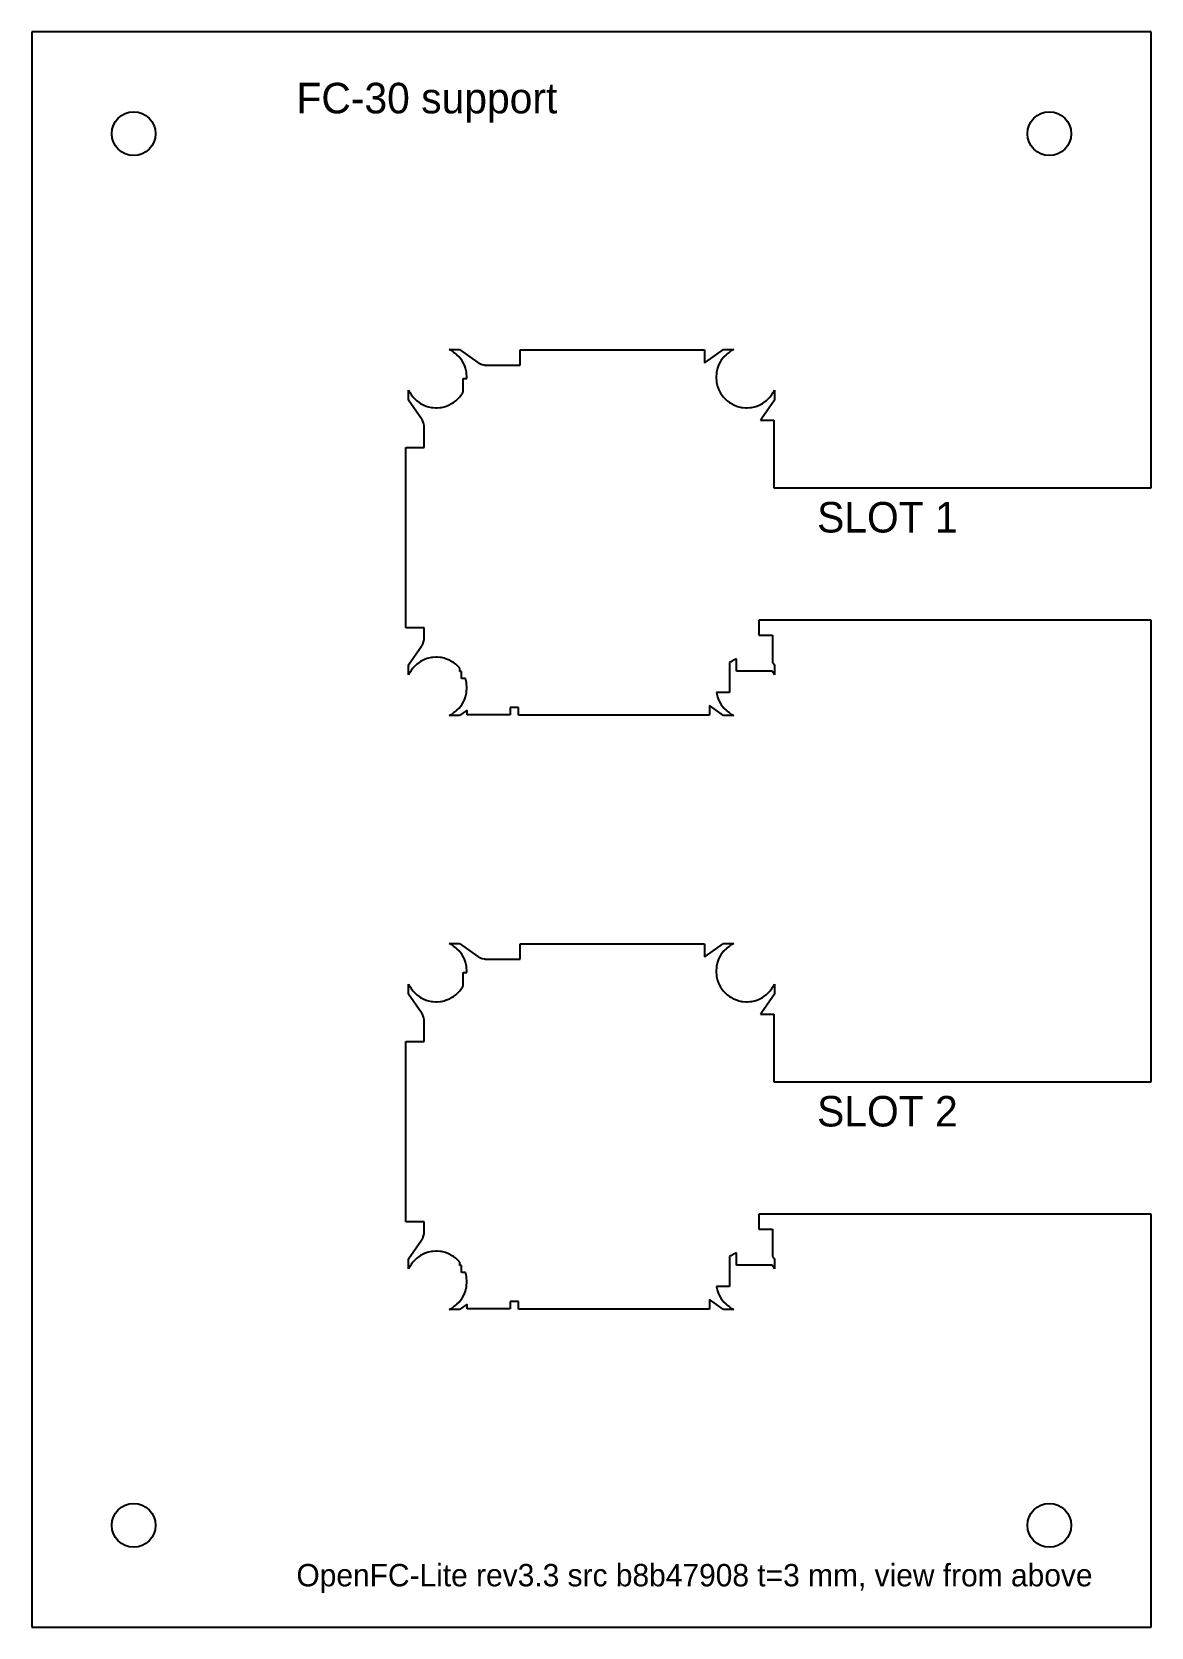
# Model space of a CAD drawing. Header units: millimetres. Extents: x -55 to 55, y -78 to 78.
import ezdxf

# ---------------------------------------------------------------- set-up
doc = ezdxf.new("R2010")
doc.units = ezdxf.units.MM

msp = doc.modelspace()

# ---------------------------------------------------------------- linework, layer by layer
at = {"layer": 'CUT'}
for p, q in [((55, 78.342), (-55, 78.342)), ((-55, 78.342), (-55, -78.342)), ((55, 33.551), (55, 78.342)), ((-13.925, 47.114), (-13.987, 47.142)), ((-13.987, 47.142), (-12.988, 47.142)), ((-13.676, 46.976), (-13.925, 47.114)), ((-12.988, 47.142), (-11.177, 45.874)), ((-7.021, 45.621), (-7.021, 47.101)), ((-7.021, 47.101), (4.779, 47.101)), ((4.779, 47.101), (11.099, 47.101)), ((11.099, 47.101), (11.099, 45.823)), ((11.177, 45.874), (12.988, 47.142)), ((12.988, 47.142), (13.987, 47.142)), ((13.925, 47.114), (13.676, 46.976)), ((13.987, 47.142), (13.925, 47.114)), ((-13.556, 46.898), (-13.676, 46.976)), ((-13.329, 46.727), (-13.556, 46.898)), ((-13.222, 46.633), (-13.329, 46.727)), ((-13.021, 46.431), (-13.222, 46.633)), ((-12.929, 46.323), (-13.021, 46.431)), ((-12.759, 46.094), (-12.929, 46.323)), ((-12.682, 45.974), (-12.759, 46.094)), ((-12.546, 45.723), (-12.682, 45.974)), ((-12.488, 45.594), (-12.546, 45.723)), ((-12.389, 45.327), (-12.488, 45.594)), ((-11.177, 45.874), (-11.147, 45.854)), ((-11.147, 45.854), (-11.096, 45.821)), ((-11.096, 45.821), (-10.916, 45.729)), ((-10.916, 45.729), (-10.853, 45.707)), ((-10.853, 45.707), (-10.736, 45.67)), ((-10.736, 45.67), (-10.538, 45.629)), ((-10.538, 45.629), (-10.471, 45.624)), ((-10.471, 45.624), (-10.41, 45.622)), ((-10.41, 45.622), (-10.374, 45.621)), ((-10.374, 45.621), (-7.021, 45.621)), ((11.099, 45.823), (11.147, 45.854)), ((11.147, 45.854), (11.177, 45.874)), ((12.488, 45.594), (12.389, 45.326)), ((12.546, 45.723), (12.488, 45.594)), ((12.682, 45.974), (12.546, 45.723)), ((12.759, 46.094), (12.682, 45.974)), ((12.929, 46.323), (12.759, 46.094)), ((13.021, 46.431), (12.929, 46.323)), ((13.222, 46.633), (13.021, 46.431)), ((13.329, 46.727), (13.222, 46.633)), ((13.556, 46.898), (13.329, 46.727)), ((13.676, 46.976), (13.556, 46.898)), ((-12.621, 42.981), (-12.621, 44.306)), ((-12.621, 44.306), (-12.253, 44.306)), ((-12.349, 45.19), (-12.389, 45.327)), ((-12.289, 44.911), (-12.349, 45.19)), ((-12.269, 44.77), (-12.289, 44.911)), ((-12.25, 44.486), (-12.269, 44.77)), ((-12.253, 44.306), (-12.25, 44.344)), ((-12.25, 44.344), (-12.25, 44.486)), ((12.27, 44.77), (12.25, 44.486)), ((12.25, 44.486), (12.25, 44.344)), ((12.25, 44.344), (12.271, 44.059)), ((12.289, 44.911), (12.27, 44.77)), ((12.271, 44.059), (12.292, 43.919)), ((12.349, 45.19), (12.289, 44.911)), ((12.292, 43.919), (12.353, 43.64)), ((12.389, 45.326), (12.349, 45.19)), ((-17.971, 42.159), (-17.971, 43.158)), ((-17.971, 43.158), (-17.943, 43.096)), ((-17.943, 43.096), (-17.805, 42.847)), ((-17.805, 42.847), (-17.727, 42.728)), ((-17.727, 42.728), (-17.555, 42.5)), ((-17.555, 42.5), (-17.462, 42.393)), ((-17.462, 42.393), (-17.259, 42.192)), ((-13.231, 42.201), (-13.03, 42.402)), ((-13.03, 42.402), (-12.936, 42.51)), ((-12.936, 42.51), (-12.766, 42.738)), ((-12.766, 42.738), (-12.689, 42.858)), ((-12.689, 42.858), (-12.621, 42.981)), ((12.353, 43.64), (12.393, 43.504)), ((12.393, 43.504), (12.493, 43.237)), ((12.493, 43.237), (12.552, 43.108)), ((12.552, 43.108), (12.689, 42.858)), ((12.689, 42.858), (12.766, 42.738)), ((12.766, 42.738), (12.937, 42.51)), ((12.937, 42.51), (13.03, 42.402)), ((13.03, 42.402), (13.231, 42.201)), ((17.259, 42.193), (17.462, 42.393)), ((17.462, 42.393), (17.555, 42.5)), ((17.555, 42.5), (17.727, 42.728)), ((17.727, 42.728), (17.805, 42.847)), ((17.805, 42.847), (17.943, 43.096)), ((17.943, 43.096), (17.971, 43.158)), ((17.971, 43.158), (17.971, 42.159)), ((-16.703, 40.348), (-17.971, 42.159)), ((-17.259, 42.192), (-17.152, 42.1)), ((-17.152, 42.1), (-16.923, 41.93)), ((-16.923, 41.93), (-16.803, 41.853)), ((-16.803, 41.853), (-16.552, 41.718)), ((-16.552, 41.718), (-16.423, 41.659)), ((-16.423, 41.659), (-16.155, 41.56)), ((-16.155, 41.56), (-16.019, 41.52)), ((-16.019, 41.52), (-15.74, 41.461)), ((-15.74, 41.461), (-15.599, 41.441)), ((-15.599, 41.441), (-15.315, 41.421)), ((-15.315, 41.421), (-15.172, 41.421)), ((-15.172, 41.421), (-14.888, 41.442)), ((-14.888, 41.442), (-14.747, 41.463)), ((-14.747, 41.463), (-14.469, 41.524)), ((-14.469, 41.524), (-14.333, 41.564)), ((-14.333, 41.564), (-14.066, 41.664)), ((-14.066, 41.664), (-13.936, 41.723)), ((-13.936, 41.723), (-13.686, 41.86)), ((-13.686, 41.86), (-13.567, 41.937)), ((-13.567, 41.937), (-13.339, 42.108)), ((-13.339, 42.108), (-13.231, 42.201)), ((13.231, 42.201), (13.339, 42.108)), ((13.339, 42.108), (13.567, 41.937)), ((13.567, 41.937), (13.687, 41.86)), ((13.687, 41.86), (13.937, 41.723)), ((13.937, 41.723), (14.066, 41.664)), ((14.066, 41.664), (14.333, 41.564)), ((14.333, 41.564), (14.469, 41.524)), ((14.469, 41.524), (14.748, 41.463)), ((14.748, 41.463), (14.888, 41.442)), ((14.888, 41.442), (15.173, 41.421)), ((15.173, 41.421), (15.315, 41.421)), ((15.315, 41.421), (15.599, 41.441)), ((15.599, 41.441), (15.74, 41.461)), ((15.74, 41.461), (16.019, 41.52)), ((16.019, 41.52), (16.155, 41.56)), ((16.155, 41.56), (16.423, 41.659)), ((16.423, 41.659), (16.552, 41.718)), ((16.552, 41.718), (16.803, 41.853)), ((17.971, 42.159), (16.703, 40.348)), ((16.803, 41.853), (16.923, 41.93)), ((16.923, 41.93), (17.152, 42.1)), ((17.152, 42.1), (17.259, 42.193)), ((-16.683, 40.318), (-16.703, 40.348)), ((-16.65, 40.267), (-16.683, 40.318)), ((-16.615, 40.21), (-16.65, 40.267)), ((-16.535, 40.024), (-16.615, 40.21)), ((-16.498, 39.907), (-16.535, 40.024)), ((-16.481, 39.842), (-16.498, 39.907)), ((-16.453, 39.642), (-16.481, 39.842)), ((-16.451, 39.581), (-16.453, 39.642)), ((-16.45, 39.545), (-16.451, 39.581)), ((-16.45, 37.511), (-16.45, 39.545)), ((16.65, 40.267), (16.616, 40.201)), ((16.616, 40.201), (17.921, 40.201)), ((16.683, 40.318), (16.65, 40.267)), ((16.703, 40.348), (16.683, 40.318)), ((17.921, 40.201), (17.921, 33.551)), ((-18.256, 19.811), (-18.256, 37.511)), ((-18.256, 37.511), (-16.45, 37.511)), ((17.921, 33.551), (55, 33.551)), ((55, 20.551), (16.45, 20.551)), ((16.45, 20.551), (16.45, 19.086)), ((55, -24.791), (55, 20.551)), ((-16.45, 19.811), (-18.256, 19.811)), ((-16.45, 18.797), (-16.45, 19.811)), ((16.45, 19.086), (17.804, 19.086)), ((17.804, 19.086), (17.804, 16.422)), ((-17.971, 16.183), (-16.703, 17.994)), ((-16.703, 17.994), (-16.683, 18.024)), ((-16.683, 18.024), (-16.65, 18.075)), ((-16.65, 18.075), (-16.558, 18.255)), ((-16.558, 18.255), (-16.535, 18.319)), ((-16.535, 18.319), (-16.498, 18.435)), ((-16.498, 18.435), (-16.457, 18.634)), ((-16.457, 18.634), (-16.453, 18.7)), ((-16.453, 18.7), (-16.451, 18.762)), ((-16.451, 18.762), (-16.45, 18.797)), ((-17.971, 15.184), (-17.971, 16.183)), ((-17.555, 15.842), (-17.727, 15.615)), ((-17.462, 15.949), (-17.555, 15.842)), ((-17.259, 16.15), (-17.462, 15.949)), ((-17.152, 16.243), (-17.259, 16.15)), ((-16.923, 16.413), (-17.152, 16.243)), ((-16.803, 16.489), (-16.923, 16.413)), ((-16.552, 16.625), (-16.803, 16.489)), ((-16.423, 16.684), (-16.552, 16.625)), ((-16.155, 16.782), (-16.423, 16.684)), ((-16.019, 16.822), (-16.155, 16.782)), ((-15.74, 16.882), (-16.019, 16.822)), ((-15.599, 16.902), (-15.74, 16.882)), ((-15.315, 16.921), (-15.599, 16.902)), ((-15.172, 16.921), (-15.315, 16.921)), ((-14.888, 16.9), (-15.172, 16.921)), ((-14.747, 16.88), (-14.888, 16.9)), ((-14.469, 16.819), (-14.747, 16.88)), ((-14.333, 16.778), (-14.469, 16.819)), ((-14.066, 16.679), (-14.333, 16.778)), ((-13.936, 16.619), (-14.066, 16.679)), ((-13.686, 16.483), (-13.936, 16.619)), ((-13.567, 16.406), (-13.686, 16.483)), ((-13.339, 16.235), (-13.567, 16.406)), ((-13.231, 16.141), (-13.339, 16.235)), ((-13.03, 15.94), (-13.231, 16.141)), ((-12.946, 15.844), (-13.03, 15.94)), ((-12.946, 15.506), (-12.946, 15.844)), ((13.567, 16.406), (13.554, 16.396)), ((13.554, 16.396), (13.554, 13.446)), ((13.687, 16.483), (13.567, 16.406)), ((13.937, 16.619), (13.687, 16.483)), ((14.066, 16.679), (13.937, 16.619)), ((14.254, 16.749), (14.066, 16.679)), ((14.254, 15.536), (14.254, 16.749)), ((17.804, 16.422), (17.971, 16.183)), ((17.971, 16.183), (17.971, 15.184)), ((-17.943, 15.246), (-17.971, 15.184)), ((-17.805, 15.496), (-17.943, 15.246)), ((-17.727, 15.615), (-17.805, 15.496)), ((-12.791, 15.506), (-12.946, 15.506)), ((-12.791, 14.836), (-12.791, 15.506)), ((-12.392, 14.836), (-12.791, 14.836)), ((-12.352, 14.702), (-12.392, 14.836)), ((-12.291, 14.424), (-12.352, 14.702)), ((-12.271, 14.283), (-12.291, 14.424)), ((-12.25, 13.999), (-12.271, 14.283)), ((17.779, 15.536), (14.254, 15.536)), ((17.805, 15.495), (17.779, 15.536)), ((17.943, 15.246), (17.805, 15.495)), ((17.971, 15.184), (17.943, 15.246)), ((-12.682, 12.368), (-12.546, 12.619)), ((-12.546, 12.619), (-12.488, 12.749)), ((-12.488, 12.749), (-12.389, 13.016)), ((-12.389, 13.016), (-12.349, 13.152)), ((-12.349, 13.152), (-12.289, 13.431)), ((-12.289, 13.431), (-12.269, 13.572)), ((-12.269, 13.572), (-12.25, 13.856)), ((-12.25, 13.856), (-12.25, 13.999)), ((13.554, 13.446), (12.287, 13.446)), ((12.287, 13.446), (12.289, 13.431)), ((12.289, 13.431), (12.349, 13.153)), ((12.349, 13.153), (12.389, 13.016)), ((12.389, 13.016), (12.488, 12.749)), ((12.488, 12.749), (12.546, 12.619)), ((12.546, 12.619), (12.682, 12.368)), ((-13.987, 11.2), (-13.925, 11.229)), ((-12.988, 11.2), (-13.987, 11.2)), ((-13.925, 11.229), (-13.676, 11.366)), ((-13.676, 11.366), (-13.556, 11.444)), ((-13.556, 11.444), (-13.329, 11.616)), ((-13.329, 11.616), (-13.222, 11.709)), ((-13.222, 11.709), (-13.021, 11.912)), ((-13.021, 11.912), (-12.928, 12.02)), ((-12.236, 11.726), (-12.988, 11.2)), ((-12.928, 12.02), (-12.759, 12.248)), ((-12.759, 12.248), (-12.682, 12.368)), ((-12.236, 11.266), (-12.236, 11.726)), ((-7.986, 11.266), (-12.236, 11.266)), ((-7.161, 11.996), (-7.986, 11.996)), ((-7.986, 11.996), (-7.986, 11.266)), ((-7.161, 11.233), (-7.161, 11.996)), ((2.639, 11.233), (-7.161, 11.233)), ((11.589, 11.243), (2.639, 11.243)), ((2.639, 11.243), (2.639, 11.233)), ((12.988, 11.2), (11.589, 12.18)), ((11.589, 12.18), (11.589, 11.243)), ((12.682, 12.368), (12.759, 12.248)), ((12.759, 12.248), (12.929, 12.02)), ((12.929, 12.02), (13.021, 11.912)), ((13.987, 11.2), (12.988, 11.2)), ((13.021, 11.912), (13.222, 11.709)), ((13.222, 11.709), (13.329, 11.616)), ((13.329, 11.616), (13.556, 11.444)), ((13.556, 11.444), (13.676, 11.366)), ((13.676, 11.366), (13.925, 11.229)), ((13.925, 11.229), (13.987, 11.2)), ((-13.925, -11.229), (-13.987, -11.2)), ((-13.987, -11.2), (-12.988, -11.2)), ((-13.676, -11.366), (-13.925, -11.229)), ((-13.556, -11.444), (-13.676, -11.366)), ((-13.329, -11.616), (-13.556, -11.444)), ((-13.222, -11.709), (-13.329, -11.616)), ((-13.021, -11.912), (-13.222, -11.709)), ((-12.929, -12.02), (-13.021, -11.912)), ((-12.988, -11.2), (-11.177, -12.468)), ((-12.759, -12.248), (-12.929, -12.02)), ((-12.682, -12.368), (-12.759, -12.248)), ((-12.546, -12.619), (-12.682, -12.368)), ((-11.177, -12.468), (-11.147, -12.488)), ((-11.147, -12.488), (-11.096, -12.521)), ((-11.096, -12.521), (-10.916, -12.614)), ((-7.021, -12.721), (-7.021, -11.241)), ((-7.021, -11.241), (4.779, -11.241)), ((4.779, -11.241), (11.099, -11.241)), ((11.099, -11.241), (11.099, -12.519)), ((11.099, -12.519), (11.147, -12.488)), ((11.147, -12.488), (11.177, -12.468)), ((11.177, -12.468), (12.988, -11.2)), ((12.682, -12.368), (12.546, -12.619)), ((12.759, -12.248), (12.682, -12.368)), ((12.929, -12.02), (12.759, -12.248)), ((13.021, -11.912), (12.929, -12.02)), ((12.988, -11.2), (13.987, -11.2)), ((13.222, -11.709), (13.021, -11.912)), ((13.329, -11.616), (13.222, -11.709)), ((13.556, -11.444), (13.329, -11.616)), ((13.676, -11.366), (13.556, -11.444)), ((13.925, -11.229), (13.676, -11.366)), ((13.987, -11.2), (13.925, -11.229)), ((-12.621, -15.361), (-12.621, -14.036)), ((-12.621, -14.036), (-12.253, -14.036)), ((-12.488, -12.749), (-12.546, -12.619)), ((-12.389, -13.016), (-12.488, -12.749)), ((-12.349, -13.152), (-12.389, -13.016)), ((-12.289, -13.431), (-12.349, -13.152)), ((-12.269, -13.572), (-12.289, -13.431)), ((-12.25, -13.856), (-12.269, -13.572)), ((-12.253, -14.036), (-12.25, -13.999)), ((-12.25, -13.999), (-12.25, -13.856)), ((-10.916, -12.614), (-10.853, -12.636)), ((-10.853, -12.636), (-10.736, -12.673)), ((-10.736, -12.673), (-10.538, -12.714)), ((-10.538, -12.714), (-10.471, -12.718)), ((-10.471, -12.718), (-10.41, -12.721)), ((-10.41, -12.721), (-10.374, -12.721)), ((-10.374, -12.721), (-7.021, -12.721)), ((12.27, -13.572), (12.25, -13.856)), ((12.25, -13.856), (12.25, -13.999)), ((12.25, -13.999), (12.271, -14.283)), ((12.289, -13.431), (12.27, -13.572)), ((12.349, -13.153), (12.289, -13.431)), ((12.389, -13.016), (12.349, -13.153)), ((12.488, -12.749), (12.389, -13.016)), ((12.546, -12.619), (12.488, -12.749)), ((-17.971, -16.183), (-17.971, -15.184)), ((-17.971, -15.184), (-17.943, -15.246)), ((-17.943, -15.246), (-17.805, -15.495)), ((-17.805, -15.495), (-17.727, -15.615)), ((-17.727, -15.615), (-17.555, -15.842)), ((-12.936, -15.832), (-12.766, -15.604)), ((-12.766, -15.604), (-12.689, -15.485)), ((-12.689, -15.485), (-12.621, -15.361)), ((12.271, -14.283), (12.292, -14.424)), ((12.292, -14.424), (12.353, -14.702)), ((12.353, -14.702), (12.393, -14.838)), ((12.393, -14.838), (12.493, -15.105)), ((12.493, -15.105), (12.552, -15.235)), ((12.552, -15.235), (12.689, -15.485)), ((12.689, -15.485), (12.766, -15.604)), ((12.766, -15.604), (12.937, -15.832)), ((17.555, -15.842), (17.727, -15.615)), ((17.727, -15.615), (17.805, -15.495)), ((17.805, -15.495), (17.943, -15.246)), ((17.943, -15.246), (17.971, -15.184)), ((17.971, -15.184), (17.971, -16.183)), ((-16.703, -17.994), (-17.971, -16.183)), ((-17.555, -15.842), (-17.462, -15.949)), ((-17.462, -15.949), (-17.259, -16.15)), ((-17.259, -16.15), (-17.152, -16.243)), ((-17.152, -16.243), (-16.923, -16.413)), ((-16.923, -16.413), (-16.803, -16.489)), ((-16.803, -16.489), (-16.552, -16.625)), ((-16.552, -16.625), (-16.423, -16.683)), ((-16.423, -16.683), (-16.155, -16.782)), ((-16.155, -16.782), (-16.019, -16.822)), ((-16.019, -16.822), (-15.74, -16.882)), ((-15.74, -16.882), (-15.599, -16.902)), ((-15.599, -16.902), (-15.315, -16.921)), ((-15.315, -16.921), (-15.172, -16.921)), ((-15.172, -16.921), (-14.888, -16.9)), ((-14.888, -16.9), (-14.747, -16.88)), ((-14.747, -16.88), (-14.469, -16.819)), ((-14.469, -16.819), (-14.333, -16.778)), ((-14.333, -16.778), (-14.066, -16.678)), ((-14.066, -16.678), (-13.936, -16.619)), ((-13.936, -16.619), (-13.686, -16.482)), ((-13.686, -16.482), (-13.567, -16.405)), ((-13.567, -16.405), (-13.339, -16.235)), ((-13.339, -16.235), (-13.231, -16.141)), ((-13.231, -16.141), (-13.03, -15.94)), ((-13.03, -15.94), (-12.936, -15.832)), ((12.937, -15.832), (13.03, -15.94)), ((13.03, -15.94), (13.231, -16.141)), ((13.231, -16.141), (13.339, -16.235)), ((13.339, -16.235), (13.567, -16.405)), ((13.567, -16.405), (13.687, -16.482)), ((13.687, -16.482), (13.937, -16.619)), ((13.937, -16.619), (14.066, -16.678)), ((14.066, -16.678), (14.333, -16.778)), ((14.333, -16.778), (14.469, -16.819)), ((14.469, -16.819), (14.748, -16.88)), ((14.748, -16.88), (14.888, -16.9)), ((14.888, -16.9), (15.173, -16.921)), ((15.173, -16.921), (15.315, -16.921)), ((15.315, -16.921), (15.599, -16.902)), ((15.599, -16.902), (15.74, -16.882)), ((15.74, -16.882), (16.019, -16.822)), ((16.019, -16.822), (16.155, -16.782)), ((16.155, -16.782), (16.423, -16.683)), ((16.423, -16.683), (16.552, -16.625)), ((16.552, -16.625), (16.803, -16.489)), ((17.971, -16.183), (16.703, -17.994)), ((16.803, -16.489), (16.923, -16.412)), ((16.923, -16.412), (17.152, -16.243)), ((17.152, -16.243), (17.259, -16.15)), ((17.259, -16.15), (17.462, -15.949)), ((17.462, -15.949), (17.555, -15.842)), ((-16.683, -18.024), (-16.703, -17.994)), ((-16.65, -18.075), (-16.683, -18.024)), ((-16.615, -18.133), (-16.65, -18.075)), ((-16.535, -18.319), (-16.615, -18.133)), ((-16.498, -18.435), (-16.535, -18.319)), ((-16.481, -18.5), (-16.498, -18.435)), ((-16.453, -18.7), (-16.481, -18.5)), ((-16.451, -18.762), (-16.453, -18.7)), ((-16.45, -18.797), (-16.451, -18.762)), ((-16.45, -20.831), (-16.45, -18.797)), ((16.65, -18.075), (16.616, -18.141)), ((16.616, -18.141), (17.921, -18.141)), ((16.683, -18.024), (16.65, -18.075)), ((16.703, -17.994), (16.683, -18.024)), ((17.921, -18.141), (17.921, -24.791)), ((-18.256, -38.531), (-18.256, -20.831)), ((-18.256, -20.831), (-16.45, -20.831)), ((17.921, -24.791), (55, -24.791)), ((-16.45, -38.531), (-18.256, -38.531)), ((-16.45, -39.545), (-16.45, -38.531)), ((55, -37.791), (16.45, -37.791)), ((16.45, -37.791), (16.45, -39.256)), ((55, -78.342), (55, -37.791)), ((-17.971, -42.159), (-16.703, -40.348)), ((-16.703, -40.348), (-16.683, -40.318)), ((-16.683, -40.318), (-16.65, -40.267)), ((-16.65, -40.267), (-16.558, -40.087)), ((-16.558, -40.087), (-16.535, -40.024)), ((-16.535, -40.024), (-16.498, -39.907)), ((-16.498, -39.907), (-16.457, -39.709)), ((-16.457, -39.709), (-16.453, -39.642)), ((-16.453, -39.642), (-16.451, -39.581)), ((-16.451, -39.581), (-16.45, -39.545)), ((16.45, -39.256), (17.804, -39.256)), ((17.804, -39.256), (17.804, -41.92)), ((-17.971, -43.158), (-17.971, -42.159)), ((-17.259, -42.192), (-17.462, -42.393)), ((-17.152, -42.1), (-17.259, -42.192)), ((-16.923, -41.93), (-17.152, -42.1)), ((-16.803, -41.853), (-16.923, -41.93)), ((-16.552, -41.718), (-16.803, -41.853)), ((-16.423, -41.659), (-16.552, -41.718)), ((-16.155, -41.56), (-16.423, -41.659)), ((-16.019, -41.52), (-16.155, -41.56)), ((-15.74, -41.461), (-16.019, -41.52)), ((-15.599, -41.441), (-15.74, -41.461)), ((-15.315, -41.421), (-15.599, -41.441)), ((-15.172, -41.421), (-15.315, -41.421)), ((-14.888, -41.442), (-15.172, -41.421)), ((-14.747, -41.463), (-14.888, -41.442)), ((-14.469, -41.524), (-14.747, -41.463)), ((-14.333, -41.564), (-14.469, -41.524)), ((-14.066, -41.664), (-14.333, -41.564)), ((-13.936, -41.723), (-14.066, -41.664)), ((-13.686, -41.86), (-13.936, -41.723)), ((-13.567, -41.937), (-13.686, -41.86)), ((-13.339, -42.108), (-13.567, -41.937)), ((-13.231, -42.201), (-13.339, -42.108)), ((-13.03, -42.402), (-13.231, -42.201)), ((13.567, -41.937), (13.554, -41.947)), ((13.554, -41.947), (13.554, -44.896)), ((13.687, -41.86), (13.567, -41.937)), ((13.937, -41.723), (13.687, -41.86)), ((14.066, -41.664), (13.937, -41.723)), ((14.254, -41.593), (14.066, -41.664)), ((14.254, -42.806), (14.254, -41.593)), ((17.804, -41.92), (17.971, -42.159)), ((17.971, -42.159), (17.971, -43.158)), ((-17.943, -43.096), (-17.971, -43.158)), ((-17.805, -42.847), (-17.943, -43.096)), ((-17.727, -42.727), (-17.805, -42.847)), ((-17.555, -42.5), (-17.727, -42.727)), ((-17.462, -42.393), (-17.555, -42.5)), ((-12.946, -42.499), (-13.03, -42.402)), ((-12.946, -42.836), (-12.946, -42.499)), ((-12.791, -42.836), (-12.946, -42.836)), ((-12.791, -43.506), (-12.791, -42.836)), ((-12.392, -43.506), (-12.791, -43.506)), ((-12.352, -43.64), (-12.392, -43.506)), ((-12.291, -43.919), (-12.352, -43.64)), ((17.779, -42.806), (14.254, -42.806)), ((17.805, -42.847), (17.779, -42.806)), ((17.943, -43.096), (17.805, -42.847)), ((17.971, -43.158), (17.943, -43.096)), ((-12.488, -45.594), (-12.389, -45.327)), ((-12.389, -45.327), (-12.349, -45.19)), ((-12.349, -45.19), (-12.289, -44.911)), ((-12.271, -44.06), (-12.291, -43.919)), ((-12.289, -44.911), (-12.269, -44.77)), ((-12.25, -44.344), (-12.271, -44.06)), ((-12.269, -44.77), (-12.25, -44.486)), ((-12.25, -44.486), (-12.25, -44.344)), ((13.554, -44.896), (12.287, -44.896)), ((12.287, -44.896), (12.289, -44.911)), ((12.289, -44.911), (12.349, -45.19)), ((12.349, -45.19), (12.389, -45.326)), ((12.389, -45.326), (12.488, -45.594)), ((-13.925, -47.114), (-13.676, -46.976)), ((-13.676, -46.976), (-13.556, -46.898)), ((-13.556, -46.898), (-13.329, -46.727)), ((-13.329, -46.727), (-13.222, -46.633)), ((-13.222, -46.633), (-13.021, -46.431)), ((-13.021, -46.431), (-12.928, -46.323)), ((-12.236, -46.616), (-12.988, -47.142)), ((-12.928, -46.323), (-12.759, -46.094)), ((-12.759, -46.094), (-12.682, -45.974)), ((-12.682, -45.974), (-12.546, -45.723)), ((-12.546, -45.723), (-12.488, -45.594)), ((-12.236, -47.076), (-12.236, -46.616)), ((-7.161, -46.346), (-7.986, -46.346)), ((-7.986, -46.346), (-7.986, -47.076)), ((-7.161, -47.109), (-7.161, -46.346)), ((12.988, -47.142), (11.589, -46.163)), ((11.589, -46.163), (11.589, -47.099)), ((12.488, -45.594), (12.546, -45.723)), ((12.546, -45.723), (12.682, -45.974)), ((12.682, -45.974), (12.759, -46.094)), ((12.759, -46.094), (12.929, -46.323)), ((12.929, -46.323), (13.021, -46.431)), ((13.021, -46.431), (13.222, -46.633)), ((13.222, -46.633), (13.329, -46.727)), ((13.329, -46.727), (13.556, -46.898)), ((13.556, -46.898), (13.676, -46.976)), ((13.676, -46.976), (13.925, -47.114)), ((-13.987, -47.142), (-13.925, -47.114)), ((-12.988, -47.142), (-13.987, -47.142)), ((-7.986, -47.076), (-12.236, -47.076)), ((2.639, -47.109), (-7.161, -47.109)), ((11.589, -47.099), (2.639, -47.099)), ((2.639, -47.099), (2.639, -47.109)), ((13.987, -47.142), (12.988, -47.142)), ((13.925, -47.114), (13.987, -47.142)), ((-55, -78.342), (55, -78.342))]:
    msp.add_line(p, q, dxfattribs=at)
for centre in [(-45, 68.342), (45, 68.342), (-45, -68.342), (45, -68.342)]:
    msp.add_circle(centre, 2.15, dxfattribs=at)

# ---------------------------------------------------------------- texts
at = {"layer": 'ENGRAVE'}
for s, height, p in [('FC-30 support', 3, (-29, 70.342)), ('SLOT 1', 3, (22.171, 29.171)), ('SLOT 2', 3, (22.171, -29.171)), ('OpenFC-Lite rev3.3 src b8b47908 t=3 mm, view from above', 2.2, (-29, -74.342))]:
    msp.add_text(s, height=height, dxfattribs=at).set_placement(p)

doc.saveas('drawing.dxf')
